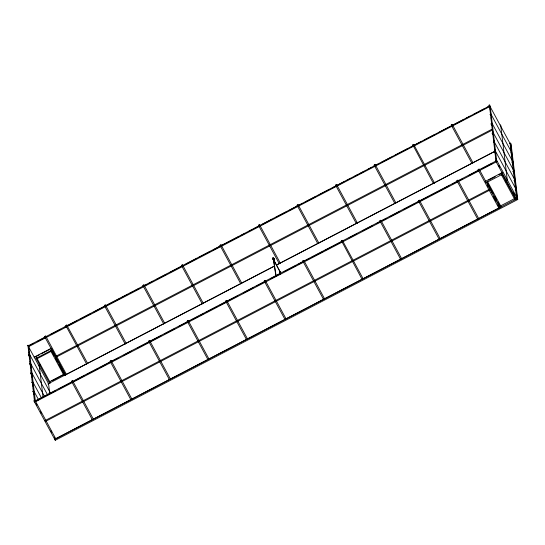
<?xml version="1.0" encoding="UTF-8"?>
<svg xmlns="http://www.w3.org/2000/svg" width="545" height="545" viewBox="0 0 545 545"><rect width="100%" height="100%" fill="white"/><g stroke="black" fill="none" stroke-linecap="round" stroke-linejoin="round"><path stroke-width="0.82" d="M34.526 401.726L27.999 345.939L490.132 105.641L496.768 161.633L35.064 401.992L34.635 401.931L34.648 401.229M45.003 420.842L45.535 421.367L489.812 190.082M496.55 161.695L495.998 161.293L489.499 105.737M500.181 124.955L500.719 125.221L500.589 125.718M28.217 345.877L28.626 346.647L489.914 106.5M38.477 365.314A0.845 0.538 51.9 0 1 38.933 365.307L39.233 365.865A0.845 0.538 51.9 0 1 39.104 366.015M495.998 161.293L496.141 160.932L34.853 401.072M506.469 180.661L506.612 180.306M507.375 180.858L500.719 125.221M273.644 258.385L273.958 259.107L273.563 258.303M491.304 192.358L491.386 192.698M273.931 258.902L273.495 258.391M273.951 259.154L273.76 258.957M29.444 354.189L28.408 354.727L29.437 354.127L50.16 392.455L49.275 393.047M31.665 372.678L30.629 373.216L31.658 372.61L44.411 396.201M517.75 199.504L517.239 198.564L510.57 143.097L511.081 144.037L517.75 199.504L55.263 440.271L33.967 400.95L34.328 400.595L34.996 400.343L55.719 438.677L55.358 439.032M66.436 374.463L65.407 375.001L44.676 336.674L45.037 336.32L45.705 336.067L66.429 374.395L66.04 374.504M181.458 265.395L182.493 264.856L203.217 303.19L202.856 303.545L202.188 303.79L181.465 265.463L182.493 264.856M86.71 363.781L87.609 363.372L66.742 325.058M221.032 244.862L220.003 245.4L221.025 244.8L241.748 283.127L241.394 283.482L240.727 283.734L220.003 245.4M126.154 343.377L125.118 343.915L104.395 305.588L104.756 305.234L105.417 304.982L126.147 343.309L125.752 343.418M54.684 439.216L55.052 438.923M298.108 204.743L297.073 205.281L298.095 204.675L318.825 243.002L318.464 243.356L317.796 243.608L297.073 205.281M202.188 303.79L202.549 303.436M188.209 320.651L187.18 321.189L188.202 320.583L208.926 358.917L208.572 359.271M92.418 419.507L92.684 419.595M92.296 419.705L71.572 381.371L71.933 381.016L72.601 380.771L93.324 419.098L92.963 419.452M130.957 399.444L131.222 399.533M279.258 263.671L258.534 225.344L258.895 224.99L259.563 224.738L280.287 263.065L279.258 263.671L279.619 263.317M265.286 280.532L264.25 281.07L265.272 280.464L286.002 318.791L285.641 319.145M169.754 379.477L169.488 379.381M412.803 144.902L433.404 183.427L434.065 183.174L434.426 182.82L413.703 144.493L413.178 144.67M451.853 124.539L452.241 124.43L472.965 162.757L472.604 163.112L471.936 163.364L451.212 125.037L451.573 124.682M362.432 279.169L362.044 279.272L341.442 240.747M246.831 339.351L246.558 339.262M285.096 319.2L285.362 319.288M439.502 239.044L439.113 239.153L418.39 200.826L418.887 200.397M493.389 142.238L494.301 141.898L515.018 180.157L514.133 180.749M457.964 180.225L456.928 180.763L457.95 180.157L478.68 218.484L478.319 218.838M494.499 151.483L495.173 153.152M510.576 143.246L509.929 143.682M496.563 160.128L495.528 160.666L496.55 160.06L517.28 198.394L516.885 198.496M400.704 259.018L400.97 259.107M511.687 152.491L511.046 152.927M491.679 123.449L492.067 123.34L512.791 161.674L511.912 162.26M513.915 170.98L513.022 171.505M516.135 189.469L515.243 189.994M499.22 207.958L498.954 207.87M516.374 198.802L516.64 198.891M517.287 198.455L516.919 198.748M27.618 345.387C26.371 346.327 29.198 344.896 27.897 345.244M66.218 325.29L65.856 325.644L86.58 363.978M36.242 358.004L35.922 358.324L36.27 358.229M50.923 350.367L50.596 350.68L64.112 375.675L65.032 375.13L64.685 375.226M49.759 382.992L49.431 383.312L50.358 382.767L36.713 357.793M65.761 374.647L65.407 375.001M49.254 392.863L50.16 392.455M125.479 343.561L125.118 343.915M489.178 105.103L488.817 105.458L489.696 104.872M164.011 323.498L163.657 323.853L164.679 323.246L143.955 284.919L143.287 285.171L142.926 285.526L163.657 323.853M490.289 114.348C489.042 115.288 491.869 113.857 490.568 114.205M241.081 283.38L240.727 283.734M491.399 123.592L491.038 123.947L491.835 125.418M318.157 243.254L317.796 243.608M279.919 271.914L280.818 271.505L279.796 272.112M356.689 223.191L356.328 223.545L357.356 222.946L336.633 184.612L335.965 184.864L335.604 185.218L356.328 223.545M492.51 132.837L492.155 133.191L492.953 134.663M395.227 203.135L394.866 203.489L395.895 202.883L375.171 164.556L374.504 164.801L374.143 165.155L394.866 203.489M433.759 183.072L433.404 183.427M380.212 220.527L379.858 220.882L400.582 259.216M131.495 399.39L131.856 399.035L111.132 360.708L110.465 360.96L110.104 361.315L130.834 399.642M170.033 379.327L170.394 378.973L149.671 340.645L149.003 340.897L148.642 341.252L169.366 379.579M247.103 339.208L247.464 338.854L226.74 300.527L226.073 300.772L225.712 301.126L246.435 339.46M487.312 182.119C488.429 181.281 485.895 182.561 487.067 182.248M501.713 174.386L501.393 174.7L514.902 199.695L515.257 199.599M501.993 174.475L502.313 174.162L501.965 174.257M513.002 171.328L513.901 170.919L493.177 132.585L492.789 132.694M324.173 299.082L324.534 298.728L303.81 260.401L303.143 260.653L302.782 261.007L323.505 299.334L323.9 299.232M362.711 279.026L363.072 278.672L342.349 240.338L341.681 240.59M514.112 180.565L515.018 180.157M401.249 258.964L401.604 258.609L380.88 220.282L380.356 220.459M439.781 238.901L440.142 238.547L419.418 200.219L419.03 200.322M515.223 189.81L516.129 189.401L495.405 151.074L495.01 151.183M500.548 207.018L500.228 207.332L500.576 207.236M499.493 207.815L499.854 207.461L479.13 169.134L478.462 169.379L478.101 169.733L498.832 208.067M500.828 207.107L501.148 206.787L487.639 181.798M515.502 199.47L515.829 199.15L514.902 199.695M28.258 346.191L33.545 343.439M37.326 341.47L47.143 336.36M50.917 334.392L60.74 329.282M64.514 327.313L66.027 326.53M67.532 325.74L76.6 321.025M80.374 319.057L90.198 313.947M93.972 311.978L103.788 306.869M107.569 304.9L119.655 298.612M121.16 297.822L127.959 294.286M129.472 293.503L133.246 291.534M134.758 290.744L139.288 288.387M143.069 286.425L146.843 284.456M148.356 283.673L152.886 281.309M156.66 279.347L166.484 274.23M170.258 272.268L181.587 266.369M186.118 264.012L195.941 258.895M199.715 256.933L209.532 251.817M213.313 249.855L220.105 246.313M221.617 245.529L225.398 243.56M226.904 242.777L238.989 236.482M240.502 235.699L245.032 233.342M248.813 231.373L252.587 229.404M254.099 228.621L258.63 226.264M262.404 224.295L272.228 219.185M276.002 217.217L285.818 212.107M289.599 210.138L301.685 203.85M305.459 201.882L315.276 196.772M319.057 194.803L328.873 189.694M332.648 187.725L344.733 181.437M346.245 180.647L350.776 178.29M354.557 176.321L358.331 174.359M359.843 173.569L364.373 171.212M368.147 169.243L371.928 167.281M373.434 166.491L377.971 164.134M381.745 162.172L391.562 157.055M395.343 155.093L407.428 148.799M411.203 146.837L421.019 141.72M424.8 139.758L434.617 134.642M438.391 132.68L450.477 126.386M452.745 125.207L464.074 119.307M465.587 118.524L470.117 116.16M473.891 114.198L477.672 112.229M479.178 111.446L483.715 109.089M487.489 107.12L489.001 106.33M34.485 357.731L34.206 357.132L51.407 348.173L51.775 348.929M34.342 357.445L39.526 354.747M41.004 353.978L51.373 348.582M36.099 358.331L51.325 350.401L54.554 356.382M36.426 358.085L36.794 358.842L51.475 351.198L51.107 350.442M492.094 130.194L56.23 357.098L55.978 356.689L55.815 356.287L492.632 128.879M32.38 381.963L31.746 382.461L32.625 381.875M272.916 258.637L273.188 259.502L272.984 258.868M275.872 275.79L273.331 259.161M273.978 258.991L273.788 258.909M273.317 259.502L273.025 258.725M274.292 259.733L273.672 260.094M49.69 382.488L49.343 381.875L64.017 374.231L64.303 374.653M51.932 380.744L62.804 375.076M48.083 383.864L273.665 266.43M277.439 264.461L493.974 151.742M509.902 143.43L510.57 143.185M274.619 266.055L65.591 374.871L51.768 349.311M276.88 264.877L494.962 151.34M511.012 152.675L511.68 152.43L490.956 114.096M35.657 401.038L41.699 397.891M45.48 395.929L55.297 390.813M59.071 388.851L71.157 382.556M72.669 381.772L84.754 375.478M86.267 374.694L93.066 371.152M94.571 370.368L98.352 368.4M99.858 367.616L106.657 364.074M108.169 363.29L109.681 362.507M111.187 361.717L117.986 358.181M124.028 355.033L131.583 351.103M137.626 347.955L147.443 342.846M149.712 341.661L161.041 335.768M164.815 333.799L174.638 328.69M178.413 326.721L187.473 322.006M188.986 321.216L190.498 320.433M192.01 319.642L198.802 316.107M200.315 315.317L204.096 313.355M205.601 312.564L212.4 309.029M213.912 308.238L217.687 306.276M219.199 305.486L237.327 296.051M243.37 292.903L253.187 287.794M256.967 285.825L264.516 281.894M270.558 278.747L280.382 273.638M284.156 271.676L296.242 265.381M297.754 264.597L304.546 261.055M306.058 260.272L309.839 258.303M311.345 257.519L318.144 253.977M319.656 253.193L323.43 251.225M324.943 250.441L331.741 246.899M333.254 246.115L343.071 240.999M349.113 237.858L356.668 233.928M362.711 230.78L372.528 225.664M376.302 223.702L380.083 221.733M381.589 220.95L386.126 218.593M389.9 216.624L399.717 211.515M403.498 209.546L415.583 203.258M417.089 202.468L418.601 201.684M420.113 200.894L423.887 198.932M425.4 198.142L429.174 196.18M430.686 195.389L437.485 191.854M438.998 191.063L442.772 189.101M444.284 188.311L448.814 185.954M452.588 183.985L462.412 178.876M468.455 175.728L478.272 170.619M482.046 168.65L491.869 163.541M512.123 161.919L512.791 161.674M485.261 181.383L502.422 172.445M488.504 180.272L495.235 176.771M498.975 174.822L502.722 172.874M45.33 420.447L489.396 189.265L489.751 189.885M500.685 205.826L515.182 198.278L502.252 174.359L487.026 182.282L493.491 194.245M55.202 438.977L498.73 208.081M517.239 198.564L54.752 439.331L54.548 437.649M493.899 141.938L494.288 141.829M472.576 162.866L472.965 162.757M434.038 182.929L434.426 182.82M395.5 202.985L395.895 202.883M356.968 223.048L357.356 222.946M318.43 243.111L318.825 243.002M501.741 174.611L501.393 174.707M279.898 263.174L280.287 263.065M50.951 350.585L50.596 350.68M241.36 283.236L241.748 283.127M164.29 323.355L164.679 323.246M499.465 207.563L499.854 207.461M87.22 363.481L87.609 363.372M478.04 218.988L477.652 219.09L456.928 180.763M50.004 382.863L50.358 382.767M48.621 383.571L49.009 383.469L48.13 384.055M208.292 359.414L207.904 359.516L187.18 321.189M55.079 439.175L54.691 439.277M451.212 125.037L452.241 124.43M491.038 123.947L492.067 123.34M492.155 133.191L493.177 132.585M412.674 145.099L413.703 144.493M494.376 151.68L495.405 151.074M374.143 165.155L375.171 164.556M478.101 169.733L479.13 169.134M335.604 185.218L336.633 184.612M418.39 200.826L419.418 200.219M258.534 225.344L259.563 224.738M379.858 220.882L380.88 220.282M341.32 240.945L342.349 240.338M302.782 261.007L303.81 260.401M142.926 285.526L143.955 284.919M104.395 305.588L105.417 304.982M225.712 301.126L226.74 300.527M65.856 325.644L66.885 325.045M44.676 336.674L45.705 336.067M148.642 341.252L149.671 340.645M30.547 363.372L29.519 363.971L30.547 363.372L47.681 395.064M110.104 361.315L111.132 360.708M71.572 381.371L72.601 380.771M33.879 391.099L32.857 391.705L33.879 391.099L38.661 399.948M33.967 400.95L34.996 400.343M273.91 259.032L273.617 258.521M496.352 160.87L496.911 161.279M507.075 180.3L507.388 180.647M505.678 181.819L505.269 181.056M487.591 182.861L487.175 182.05L487.339 182.446M485.677 182.194L485.329 181.574M64.371 374.851L64.119 374.435M40.303 365.395L39.887 364.632M274.367 259.856L273.822 258.766M273.229 259.073L280.021 271.594L280.307 274.087L279.966 271.206M273.59 260.142L273.863 260.653L273.57 260.088M502.79 173.201L502.429 172.499M501.993 174.618L502.204 175.027M514.936 198.877L514.732 198.523M500.031 205.976L500.262 206.521M489.764 190.021L489.56 189.667M64.003 374.095L64.208 374.449M273.842 258.725L274.353 259.767L273.672 260.122L273.086 258.957L273.331 259.345M490.153 106.677L510.052 143.485L516.599 197.89M498.77 165.564L499.561 167.029M513.506 192.814L514.303 194.292M495.528 160.666L516.251 198.993M494.295 195.737L496.72 200.226M497.531 201.718L499.956 206.201M487.503 185.525L488.306 187.003M493.498 196.609L495.889 201.037M497.892 204.736L498.689 206.208M264.25 281.07L284.974 319.397M55.365 357.881L57.79 362.364M58.601 363.862L64.255 374.326M36.501 359.08L49.03 382.249M29.021 347.594L48.559 383.734L49.765 393.776M28.408 354.727L29.205 356.205M30.629 373.216L31.426 374.694M32.768 381.854L41.536 398.075M36.099 403.641L36.896 405.112M40.473 411.741L41.27 413.212M50.828 430.877L51.625 432.349M273.12 258.95L273.317 259.338M514.923 198.741L514.575 198.176M276.206 276.383L273.617 259.87L279.701 271.124L279.98 273.583M490.057 108.448L490.255 110.124M490.663 113.476L490.861 115.145M491.161 117.659L491.365 119.335M491.767 122.68L491.971 124.355M492.271 126.862L492.469 128.538M492.775 131.052L493.075 133.559M493.375 136.073L493.579 137.749M493.879 140.256L494.083 141.932M494.383 144.439L494.69 146.952M494.989 149.466L495.187 151.135M495.494 153.649L495.691 155.325M496.093 158.67L496.297 160.346M55.059 438.589L55.263 440.271M39.247 365.654L43.062 397.353M28.776 346.286L35.296 400.507M28.463 347.867L28.66 349.536M28.967 352.05L29.267 354.557M29.566 357.07L29.771 358.746M30.07 361.253L30.275 362.929M30.677 366.274L30.874 367.95M31.181 370.464L31.378 372.14M31.78 375.485L31.985 377.16M32.284 379.667L32.489 381.343M32.789 383.857L33.088 386.364M33.293 388.04L33.592 390.547M33.797 392.223L34.097 394.737M34.403 397.244L34.703 399.757M272.486 258.16L273.386 257.751L272.486 258.16"/></g></svg>
